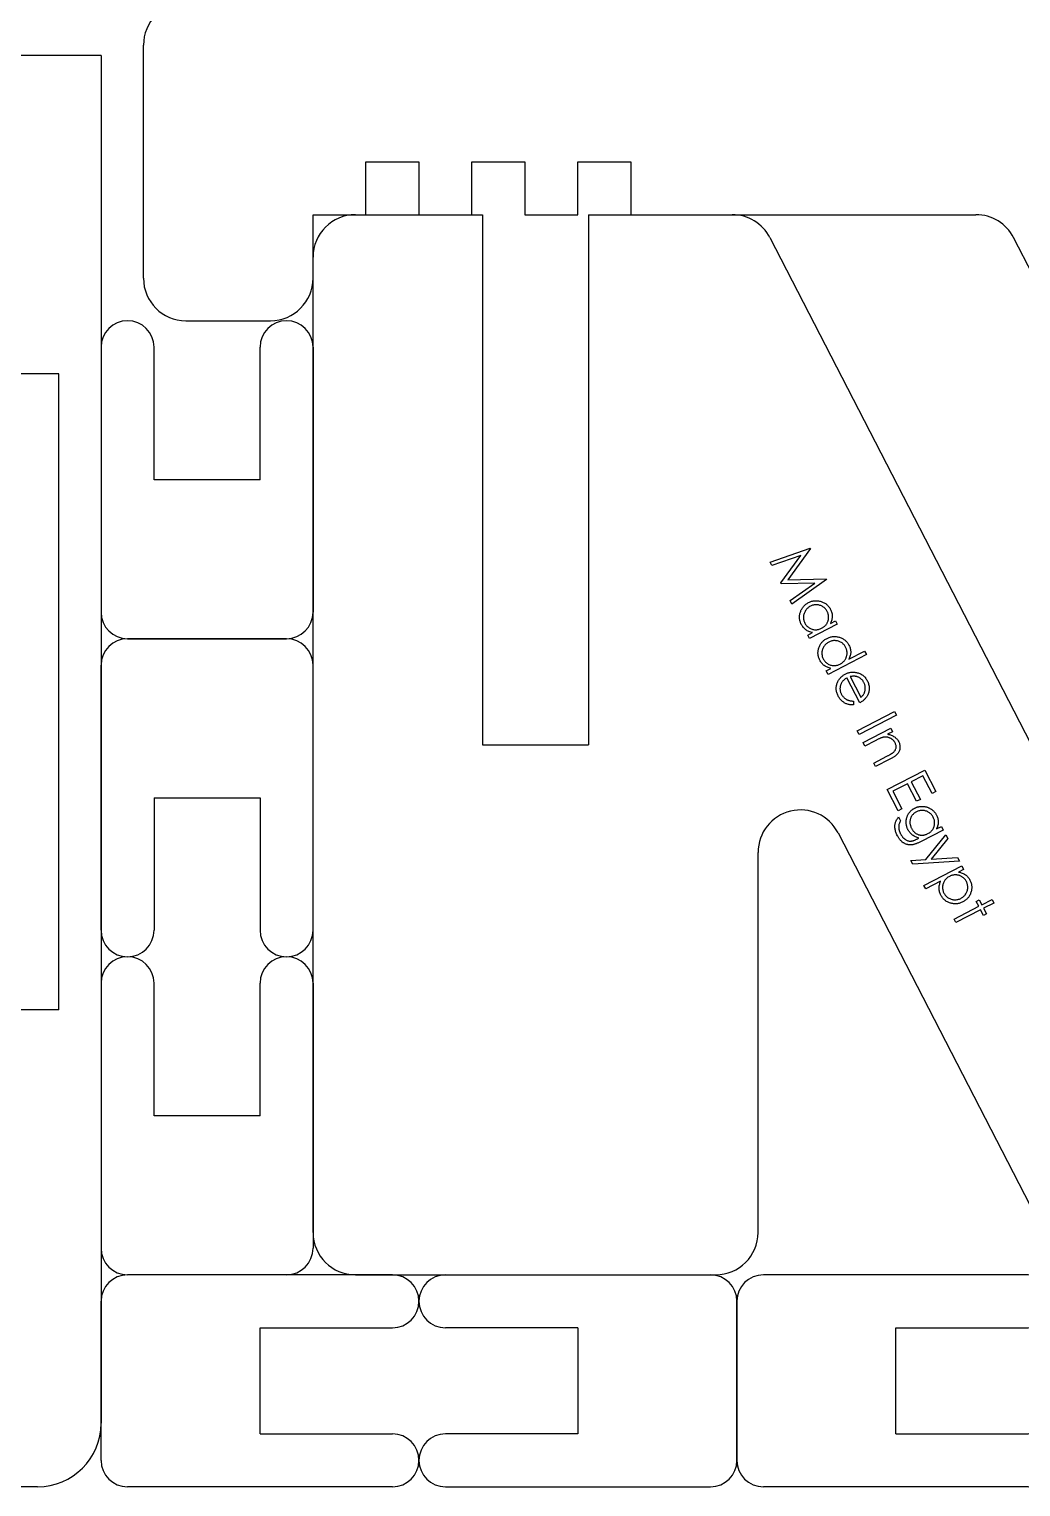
# Model space of a CAD drawing. Header units: millimetres. Extents: x 9 to 348, y 407 to 812.
# Drawn here: x 130 to 176.8, y 407.4 to 476.2 of the extents above; entities that cross this region are included whole.
import ezdxf

# ---------------------------------------------------------------- set-up
doc = ezdxf.new("R2010")
doc.units = ezdxf.units.MM

# ---------------------------------------------------------------- blocks, each defined once
blk = doc.blocks.new('Pillar')
at = {"color": 179, "linetype": 'Continuous', "lineweight": 25}
for p, q in [((1.25, 15), (8.75, 15)), ((0, 1.25), (0, 13.75)), ((10, 1.25), (10, 13.75)), ((2.5, 7.5), (2.5, 1.25)), ((2.5, 7.5), (7.5, 7.5)), ((7.5, 7.5), (7.5, 1.25))]:
    blk.add_line(p, q, dxfattribs=at)
for centre, start, end in [((1.25, 13.75), 90, 180), ((8.75, 13.75), 0, 90), ((1.25, 1.25), 180, 0), ((8.75, 1.25), 180, 0)]:
    blk.add_arc(centre, 1.25, start, end, dxfattribs=at)
blk = doc.blocks.new('2-Box Side left')
at = {"color": 179, "linetype": 'Continuous', "lineweight": 25}
for p, q in [((124.5, 67.5), (77.25, 67.5)), ((124.5, 67.5), (124.5, 3)), ((122.5, 52.5), (117.5, 52.5)), ((122.5, 22.5), (122.5, 52.5)), ((122.5, 22.5), (117.5, 22.5)), ((121.5, 0), (3, 0))]:
    blk.add_line(p, q, dxfattribs=at)
blk.add_arc((121.5, 3), 3, 270, 0, dxfattribs=at)
blk = doc.blocks.new('1- Part')
at = {"color": 179, "linetype": 'Continuous', "lineweight": 25}
for p, q in [((2, 50), (8, 50)), ((8, 50), (8, 25)), ((13, 50), (19.781, 50)), ((13, 50), (13, 25)), ((21.559, 48.916), (41.057, 11.084)), ((0, 2), (0, 48)), ((21.568, 33.618), (23.466, 34.279)), ((23.019, 33.933), (21.656, 33.447)), ((22.072, 32.642), (23.019, 33.933)), ((23.481, 34.25), (22.402, 32.783)), ((23.466, 34.279), (23.481, 34.25)), ((21.656, 33.447), (21.568, 33.618)), ((22.095, 32.597), (22.072, 32.642)), ((23.682, 32.625), (22.095, 32.597)), ((22.402, 32.783), (24.22, 32.82)), ((22.507, 31.799), (23.682, 32.625)), ((24.235, 32.791), (22.598, 31.625)), ((24.22, 32.82), (24.235, 32.791)), ((22.598, 31.625), (22.507, 31.799)), ((23.346, 30.171), (23.571, 30.287)), ((24.739, 30.68), (23.432, 30.005)), ((24.413, 30.722), (24.653, 30.846)), ((24.653, 30.846), (24.739, 30.68)), ((23.432, 30.005), (23.346, 30.171)), ((26.114, 29.252), (24.302, 28.316)), ((25.284, 29.033), (26.029, 29.418)), ((26.029, 29.418), (26.114, 29.252)), ((24.216, 28.482), (24.441, 28.598)), ((24.302, 28.316), (24.216, 28.482)), ((25.349, 28.213), (25.852, 27.24)), ((25.802, 26.98), (25.195, 28.155)), ((25.499, 27.058), (25.498, 26.878)), ((25.673, 25.653), (27.441, 26.566)), ((27.532, 26.389), (25.764, 25.477)), ((27.441, 26.566), (27.532, 26.389)), ((25.764, 25.477), (25.673, 25.653)), ((25.954, 25.109), (27.262, 25.784)), ((27.348, 25.616), (27.114, 25.495)), ((27.262, 25.784), (27.348, 25.616)), ((8, 25), (13, 25)), ((26.04, 24.941), (25.954, 25.109)), ((26.52, 25.188), (26.04, 24.941)), ((26.456, 24.135), (27.08, 24.457)), ((26.543, 23.968), (26.456, 24.135)), ((27.216, 24.316), (26.543, 23.968)), ((27.096, 22.892), (28.864, 23.805)), ((28.781, 23.538), (28.228, 23.252)), ((29.213, 22.702), (28.781, 23.538)), ((28.864, 23.805), (29.388, 22.791)), ((27.616, 21.886), (27.096, 22.892)), ((28.055, 23.163), (27.362, 22.805)), ((27.362, 22.805), (27.79, 21.976)), ((28.483, 22.334), (28.055, 23.163)), ((28.228, 23.252), (28.657, 22.423)), ((29.388, 22.791), (29.213, 22.702)), ((28.657, 22.423), (28.483, 22.334)), ((27.79, 21.976), (27.616, 21.886)), ((27.634, 21.596), (27.728, 21.413)), ((24.778, 20.842), (34.961, 1.084)), ((29.739, 20.978), (28.697, 20.44)), ((28.924, 19.589), (29.855, 20.751)), ((29.425, 21.03), (29.652, 21.148)), ((29.652, 21.148), (29.739, 20.978)), ((29.855, 20.751), (29.947, 20.573)), ((28.526, 20.566), (28.593, 20.601)), ((29.947, 20.573), (29.172, 19.603)), ((21, 2), (21, 19.926)), ((28.216, 19.544), (28.924, 19.589)), ((28.308, 19.366), (28.216, 19.544)), ((30.497, 19.508), (28.308, 19.366)), ((28.825, 18.364), (30.611, 19.286)), ((29.172, 19.603), (30.405, 19.687)), ((30.405, 19.687), (30.497, 19.508)), ((30.611, 19.286), (30.697, 19.119)), ((30.697, 19.119), (30.456, 18.994)), ((28.911, 18.197), (28.825, 18.364)), ((29.614, 18.56), (28.911, 18.197)), ((30.247, 16.78), (31.41, 17.38)), ((31.498, 17.211), (30.334, 16.61)), ((31.292, 17.61), (31.436, 17.684)), ((31.41, 17.38), (31.292, 17.61)), ((31.436, 17.684), (31.554, 17.455)), ((31.635, 16.944), (31.498, 17.211)), ((31.554, 17.455), (32.04, 17.706)), ((32.127, 17.536), (31.642, 17.285)), ((31.642, 17.285), (31.78, 17.019)), ((32.04, 17.706), (32.127, 17.536)), ((30.334, 16.61), (30.247, 16.78)), ((31.78, 17.019), (31.635, 16.944)), ((2, 0), (19, 0))]:
    blk.add_line(p, q, dxfattribs=at)
for centre, start, end in [((2, 48), 90, 180), ((19.781, 48), 27.26604, 90), ((23, 19.926), 27.26604, 180), ((2, 2), 180, 270), ((19, 2), 270, 0)]:
    blk.add_arc(centre, 2, start, end, dxfattribs=at)
for points, knots in [([(23.041, 30.679), (23.03, 30.702), (23.008, 30.748), (22.983, 30.819), (22.966, 30.89), (22.957, 30.963), (22.956, 31.036), (22.961, 31.109), (22.975, 31.184), (22.996, 31.258), (23.024, 31.33), (23.058, 31.398), (23.098, 31.462), (23.144, 31.521), (23.195, 31.575), (23.253, 31.624), (23.317, 31.668), (23.362, 31.694), (23.386, 31.706)], [0, 0, 0, 0, 0.063626, 0.125512, 0.186274, 0.246233, 0.306714, 0.367691, 0.429857, 0.494432, 0.559217, 0.621918, 0.684041, 0.745583, 0.807149, 0.869816, 0.933778, 1, 1, 1, 1]), ([(23.386, 31.706), (23.409, 31.718), (23.455, 31.74), (23.528, 31.765), (23.6, 31.783), (23.673, 31.793), (23.747, 31.796), (23.822, 31.791), (23.897, 31.779), (23.971, 31.759), (24.044, 31.733), (24.113, 31.7), (24.177, 31.662), (24.236, 31.618), (24.289, 31.568), (24.338, 31.513), (24.382, 31.451), (24.406, 31.407), (24.418, 31.384)], [0, 0, 0, 0, 0.064997, 0.128226, 0.189967, 0.251178, 0.312198, 0.373969, 0.437127, 0.501946, 0.566765, 0.629811, 0.691239, 0.751948, 0.812536, 0.873689, 0.935817, 1, 1, 1, 1]), ([(23.467, 31.534), (23.445, 31.521), (23.4, 31.496), (23.34, 31.448), (23.286, 31.391), (23.238, 31.327), (23.199, 31.258), (23.168, 31.186), (23.149, 31.111), (23.139, 31.035), (23.14, 30.958), (23.151, 30.883), (23.171, 30.81), (23.193, 30.765), (23.204, 30.742)], [0, 0, 0, 0, 0.083288, 0.166165, 0.250047, 0.336616, 0.422892, 0.506331, 0.589478, 0.672801, 0.755911, 0.836836, 0.917814, 1, 1, 1, 1]), ([(24.263, 31.287), (24.25, 31.31), (24.225, 31.354), (24.177, 31.414), (24.122, 31.467), (24.061, 31.512), (23.993, 31.549), (23.922, 31.577), (23.846, 31.594), (23.768, 31.601), (23.689, 31.6), (23.612, 31.588), (23.537, 31.567), (23.491, 31.545), (23.467, 31.534)], [0, 0, 0, 0, 0.084256, 0.165919, 0.247656, 0.330336, 0.413246, 0.495321, 0.578378, 0.664047, 0.74978, 0.832975, 0.916275, 1, 1, 1, 1]), ([(23.998, 30.494), (24.016, 30.504), (24.052, 30.524), (24.102, 30.559), (24.147, 30.597), (24.188, 30.639), (24.224, 30.683), (24.254, 30.732), (24.28, 30.784), (24.301, 30.84), (24.317, 30.896), (24.327, 30.953), (24.331, 31.01), (24.33, 31.066), (24.322, 31.122), (24.309, 31.178), (24.289, 31.233), (24.272, 31.269), (24.263, 31.287)], [0, 0, 0, 0, 0.067318, 0.132114, 0.195174, 0.256816, 0.318241, 0.379595, 0.442003, 0.505477, 0.568822, 0.630732, 0.690999, 0.751137, 0.811435, 0.872778, 0.935253, 1, 1, 1, 1]), ([(24.418, 31.384), (24.431, 31.358), (24.456, 31.305), (24.482, 31.223), (24.497, 31.14), (24.502, 31.057), (24.496, 30.973), (24.479, 30.889), (24.452, 30.805), (24.426, 30.75), (24.413, 30.722)], [0, 0, 0, 0, 0.1286958, 0.252337, 0.373447, 0.4933121, 0.61445, 0.7375989, 0.8658206, 1, 1, 1, 1]), ([(23.571, 30.287), (23.541, 30.294), (23.483, 30.308), (23.4, 30.34), (23.324, 30.378), (23.254, 30.423), (23.19, 30.476), (23.133, 30.537), (23.082, 30.604), (23.055, 30.654), (23.041, 30.679)], [0, 0, 0, 0, 0.1342064, 0.2628327, 0.3870821, 0.508947, 0.6298783, 0.7503723, 0.8733701, 1, 1, 1, 1]), ([(23.204, 30.742), (23.216, 30.719), (23.241, 30.675), (23.29, 30.615), (23.345, 30.561), (23.407, 30.515), (23.475, 30.476), (23.546, 30.447), (23.62, 30.429), (23.696, 30.421), (23.772, 30.423), (23.849, 30.436), (23.925, 30.459), (23.973, 30.482), (23.998, 30.494)], [0, 0, 0, 0, 0.0830733, 0.1647917, 0.2475267, 0.332059, 0.4165594, 0.498493, 0.5798525, 0.661475, 0.7439754, 0.8267329, 0.9116722, 1, 1, 1, 1]), ([(23.911, 28.99), (23.9, 29.013), (23.878, 29.059), (23.854, 29.13), (23.837, 29.201), (23.827, 29.274), (23.826, 29.347), (23.831, 29.42), (23.846, 29.495), (23.867, 29.569), (23.894, 29.641), (23.928, 29.709), (23.968, 29.773), (24.014, 29.832), (24.066, 29.886), (24.123, 29.935), (24.187, 29.979), (24.233, 30.005), (24.256, 30.017)], [0, 0, 0, 0, 0.063626, 0.125512, 0.186274, 0.246233, 0.306714, 0.367691, 0.429857, 0.494432, 0.559217, 0.621918, 0.684041, 0.745583, 0.807149, 0.869816, 0.933778, 1, 1, 1, 1]), ([(24.338, 29.845), (24.315, 29.832), (24.271, 29.807), (24.21, 29.759), (24.156, 29.702), (24.108, 29.638), (24.069, 29.569), (24.039, 29.497), (24.02, 29.422), (24.01, 29.346), (24.011, 29.269), (24.022, 29.194), (24.042, 29.121), (24.063, 29.076), (24.074, 29.053)], [0, 0, 0, 0, 0.083288, 0.166165, 0.250047, 0.336616, 0.422892, 0.506331, 0.589478, 0.672801, 0.755911, 0.836836, 0.917814, 1, 1, 1, 1]), ([(24.256, 30.017), (24.28, 30.029), (24.326, 30.051), (24.398, 30.076), (24.471, 30.094), (24.544, 30.104), (24.618, 30.107), (24.692, 30.102), (24.767, 30.09), (24.842, 30.07), (24.915, 30.044), (24.983, 30.011), (25.047, 29.973), (25.106, 29.929), (25.16, 29.879), (25.208, 29.824), (25.252, 29.762), (25.276, 29.718), (25.289, 29.695)], [0, 0, 0, 0, 0.064997, 0.128226, 0.189967, 0.251178, 0.312198, 0.373969, 0.437127, 0.501946, 0.566765, 0.629811, 0.691239, 0.751948, 0.812536, 0.873689, 0.935817, 1, 1, 1, 1]), ([(25.133, 29.598), (25.121, 29.621), (25.095, 29.665), (25.048, 29.725), (24.993, 29.778), (24.931, 29.823), (24.864, 29.86), (24.792, 29.888), (24.716, 29.905), (24.638, 29.912), (24.559, 29.911), (24.482, 29.899), (24.408, 29.878), (24.361, 29.856), (24.338, 29.845)], [0, 0, 0, 0, 0.084256, 0.165919, 0.247656, 0.330336, 0.413246, 0.495321, 0.578378, 0.664047, 0.74978, 0.832975, 0.916275, 1, 1, 1, 1]), ([(24.868, 28.805), (24.887, 28.815), (24.923, 28.835), (24.973, 28.87), (25.018, 28.908), (25.058, 28.949), (25.094, 28.994), (25.125, 29.043), (25.151, 29.095), (25.172, 29.151), (25.188, 29.207), (25.198, 29.264), (25.202, 29.321), (25.201, 29.377), (25.192, 29.433), (25.179, 29.489), (25.159, 29.544), (25.142, 29.58), (25.133, 29.598)], [0, 0, 0, 0, 0.067318, 0.132114, 0.195174, 0.256816, 0.318241, 0.379595, 0.442003, 0.505477, 0.568822, 0.630732, 0.690999, 0.751137, 0.811435, 0.872778, 0.935253, 1, 1, 1, 1]), ([(25.289, 29.695), (25.302, 29.669), (25.327, 29.616), (25.352, 29.534), (25.368, 29.451), (25.373, 29.368), (25.367, 29.284), (25.35, 29.2), (25.323, 29.116), (25.297, 29.061), (25.284, 29.033)], [0, 0, 0, 0, 0.1286958, 0.252337, 0.373447, 0.4933121, 0.61445, 0.7375989, 0.8658206, 1, 1, 1, 1]), ([(24.441, 28.598), (24.411, 28.605), (24.353, 28.619), (24.271, 28.651), (24.194, 28.689), (24.124, 28.734), (24.061, 28.787), (24.004, 28.848), (23.953, 28.915), (23.925, 28.965), (23.911, 28.99)], [0, 0, 0, 0, 0.1342064, 0.2628327, 0.3870821, 0.508947, 0.6298783, 0.7503723, 0.8733701, 1, 1, 1, 1]), ([(24.074, 29.053), (24.087, 29.03), (24.112, 28.986), (24.16, 28.926), (24.215, 28.872), (24.278, 28.826), (24.345, 28.787), (24.417, 28.758), (24.49, 28.74), (24.566, 28.732), (24.643, 28.734), (24.719, 28.747), (24.795, 28.77), (24.844, 28.793), (24.868, 28.805)], [0, 0, 0, 0, 0.0830733, 0.1647917, 0.2475267, 0.332059, 0.4165594, 0.498493, 0.5798525, 0.661475, 0.7439754, 0.8267329, 0.9116722, 1, 1, 1, 1]), ([(24.783, 27.3), (24.77, 27.326), (24.745, 27.377), (24.717, 27.456), (24.697, 27.534), (24.687, 27.611), (24.685, 27.687), (24.692, 27.762), (24.708, 27.836), (24.733, 27.909), (24.765, 27.978), (24.801, 28.043), (24.841, 28.104), (24.887, 28.159), (24.937, 28.21), (24.992, 28.257), (25.051, 28.298), (25.094, 28.321), (25.115, 28.333)], [0, 0, 0, 0, 0.072062, 0.140755, 0.206718, 0.27034, 0.332405, 0.394052, 0.456202, 0.51935, 0.582422, 0.643589, 0.703549, 0.762419, 0.821234, 0.880019, 0.939533, 1, 1, 1, 1]), ([(25.115, 28.333), (25.136, 28.343), (25.177, 28.363), (25.24, 28.387), (25.305, 28.405), (25.37, 28.417), (25.436, 28.425), (25.502, 28.425), (25.57, 28.421), (25.615, 28.413), (25.638, 28.409)], [0, 0, 0, 0, 0.128222, 0.253781, 0.377516, 0.501038, 0.623043, 0.746633, 0.87197, 1, 1, 1, 1]), ([(25.698, 28.2), (25.686, 28.204), (25.662, 28.213), (25.623, 28.222), (25.582, 28.228), (25.539, 28.231), (25.495, 28.232), (25.448, 28.229), (25.399, 28.223), (25.366, 28.217), (25.349, 28.213)], [0, 0, 0, 0, 0.1083976, 0.2211756, 0.3366894, 0.4580755, 0.5836541, 0.7162519, 0.8541861, 1, 1, 1, 1]), ([(25.638, 28.409), (25.666, 28.403), (25.721, 28.391), (25.8, 28.362), (25.873, 28.326), (25.941, 28.28), (26.003, 28.227), (26.059, 28.166), (26.11, 28.096), (26.138, 28.045), (26.152, 28.02)], [0, 0, 0, 0, 0.1291868, 0.2532442, 0.3748856, 0.4955877, 0.6159964, 0.7395312, 0.8671218, 1, 1, 1, 1]), ([(25.993, 27.934), (25.984, 27.949), (25.967, 27.98), (25.938, 28.023), (25.906, 28.062), (25.87, 28.097), (25.832, 28.129), (25.79, 28.157), (25.746, 28.181), (25.714, 28.194), (25.698, 28.2)], [0, 0, 0, 0, 0.1302738, 0.2580146, 0.3826415, 0.504678, 0.626527, 0.7487904, 0.873226, 1, 1, 1, 1]), ([(25.195, 28.155), (25.177, 28.145), (25.141, 28.125), (25.092, 28.089), (25.047, 28.051), (25.006, 28.01), (24.971, 27.966), (24.941, 27.919), (24.916, 27.869), (24.895, 27.817), (24.879, 27.763), (24.87, 27.709), (24.865, 27.656), (24.866, 27.603), (24.874, 27.55), (24.886, 27.497), (24.905, 27.445), (24.921, 27.411), (24.929, 27.394)], [0, 0, 0, 0, 0.069903, 0.137273, 0.202355, 0.265985, 0.32811, 0.390259, 0.452216, 0.515, 0.577168, 0.637809, 0.697257, 0.756072, 0.815417, 0.875383, 0.936811, 1, 1, 1, 1]), ([(25.852, 27.24), (25.87, 27.257), (25.906, 27.289), (25.951, 27.342), (25.989, 27.394), (26.017, 27.448), (26.038, 27.503), (26.051, 27.561), (26.059, 27.623), (26.059, 27.686), (26.053, 27.751), (26.041, 27.814), (26.021, 27.875), (26.002, 27.914), (25.993, 27.934)], [0, 0, 0, 0, 0.097628, 0.187339, 0.270286, 0.348104, 0.423753, 0.501322, 0.580523, 0.663862, 0.748597, 0.832048, 0.915387, 1, 1, 1, 1]), ([(26.152, 28.02), (26.166, 27.992), (26.192, 27.938), (26.22, 27.854), (26.238, 27.77), (26.246, 27.686), (26.244, 27.603), (26.231, 27.519), (26.208, 27.436), (26.186, 27.382), (26.174, 27.355)], [0, 0, 0, 0, 0.132774, 0.260203, 0.383771, 0.505047, 0.625274, 0.746807, 0.871474, 1, 1, 1, 1]), ([(25.498, 26.878), (25.47, 26.878), (25.416, 26.879), (25.337, 26.887), (25.263, 26.902), (25.194, 26.923), (25.13, 26.95), (25.069, 26.983), (25.012, 27.02), (24.958, 27.063), (24.909, 27.113), (24.863, 27.169), (24.82, 27.231), (24.795, 27.277), (24.783, 27.3)], [0, 0, 0, 0, 0.095207, 0.185406, 0.270409, 0.351782, 0.430337, 0.507735, 0.585266, 0.662983, 0.742501, 0.824347, 0.910097, 1, 1, 1, 1]), ([(24.929, 27.394), (24.938, 27.377), (24.955, 27.345), (24.988, 27.3), (25.024, 27.256), (25.063, 27.217), (25.105, 27.182), (25.149, 27.151), (25.193, 27.125), (25.24, 27.103), (25.292, 27.087), (25.353, 27.073), (25.423, 27.064), (25.473, 27.06), (25.499, 27.058)], [0, 0, 0, 0, 0.0799736, 0.1594655, 0.2393731, 0.3197578, 0.3992248, 0.475047, 0.5486118, 0.6200302, 0.6961064, 0.7849731, 0.8859006, 1, 1, 1, 1]), ([(26.174, 27.355), (26.165, 27.336), (26.147, 27.297), (26.112, 27.243), (26.073, 27.192), (26.029, 27.143), (25.98, 27.097), (25.925, 27.055), (25.866, 27.015), (25.823, 26.992), (25.802, 26.98)], [0, 0, 0, 0, 0.119086, 0.237747, 0.357655, 0.478237, 0.602977, 0.730646, 0.863088, 1, 1, 1, 1]), ([(27.114, 25.495), (27.144, 25.489), (27.203, 25.478), (27.286, 25.451), (27.362, 25.418), (27.431, 25.377), (27.493, 25.329), (27.548, 25.274), (27.597, 25.212), (27.622, 25.166), (27.635, 25.143)], [0, 0, 0, 0, 0.140998, 0.273385, 0.400142, 0.521857, 0.641133, 0.759008, 0.878284, 1, 1, 1, 1]), ([(26.888, 25.348), (26.878, 25.345), (26.857, 25.339), (26.822, 25.327), (26.783, 25.313), (26.74, 25.294), (26.691, 25.272), (26.638, 25.248), (26.58, 25.219), (26.541, 25.199), (26.52, 25.188)], [0, 0, 0, 0, 0.076401, 0.166858, 0.271262, 0.389178, 0.520332, 0.666586, 0.826606, 1, 1, 1, 1]), ([(27.463, 25.096), (27.456, 25.109), (27.442, 25.133), (27.418, 25.167), (27.392, 25.2), (27.363, 25.229), (27.331, 25.255), (27.297, 25.279), (27.26, 25.3), (27.221, 25.318), (27.18, 25.334), (27.139, 25.346), (27.098, 25.354), (27.056, 25.36), (27.014, 25.362), (26.972, 25.361), (26.93, 25.356), (26.902, 25.35), (26.888, 25.348)], [0, 0, 0, 0, 0.063093, 0.124579, 0.185372, 0.246721, 0.307514, 0.369, 0.432093, 0.496963, 0.561856, 0.625036, 0.687623, 0.749982, 0.811854, 0.873681, 0.936483, 1, 1, 1, 1]), ([(27.635, 25.143), (27.646, 25.119), (27.669, 25.071), (27.69, 24.996), (27.699, 24.92), (27.696, 24.844), (27.684, 24.77), (27.66, 24.699), (27.626, 24.633), (27.589, 24.581), (27.553, 24.541), (27.52, 24.511), (27.483, 24.479), (27.44, 24.447), (27.391, 24.415), (27.338, 24.382), (27.279, 24.348), (27.237, 24.327), (27.216, 24.316)], [0, 0, 0, 0, 0.076078, 0.148945, 0.220763, 0.292464, 0.363654, 0.433201, 0.503407, 0.575167, 0.613554, 0.655671, 0.701987, 0.752645, 0.807857, 0.867103, 0.931301, 1, 1, 1, 1]), ([(27.372, 24.632), (27.39, 24.648), (27.424, 24.679), (27.464, 24.732), (27.494, 24.788), (27.511, 24.846), (27.516, 24.906), (27.51, 24.969), (27.493, 25.033), (27.473, 25.075), (27.463, 25.096)], [0, 0, 0, 0, 0.138445, 0.265346, 0.384735, 0.499309, 0.615102, 0.733977, 0.861419, 1, 1, 1, 1]), ([(27.08, 24.457), (27.098, 24.467), (27.133, 24.484), (27.182, 24.511), (27.226, 24.536), (27.265, 24.559), (27.299, 24.579), (27.328, 24.599), (27.352, 24.615), (27.366, 24.627), (27.372, 24.632)], [0, 0, 0, 0, 0.178774, 0.34184, 0.490284, 0.622549, 0.739692, 0.841421, 0.928201, 1, 1, 1, 1]), ([(28.074, 20.995), (28.067, 21.01), (28.052, 21.04), (28.034, 21.087), (28.018, 21.134), (28.006, 21.182), (27.997, 21.23), (27.991, 21.28), (27.988, 21.33), (27.988, 21.38), (27.992, 21.431), (27.998, 21.48), (28.008, 21.529), (28.021, 21.576), (28.036, 21.621), (28.055, 21.666), (28.077, 21.709), (28.103, 21.751), (28.131, 21.79), (28.161, 21.828), (28.193, 21.864), (28.229, 21.897), (28.266, 21.929), (28.305, 21.958), (28.347, 21.985), (28.377, 22.001), (28.392, 22.009)], [0, 0, 0, 0, 0.04244, 0.084728, 0.12652, 0.168108, 0.209846, 0.251836, 0.294261, 0.3373, 0.380106, 0.422475, 0.463945, 0.505049, 0.545879, 0.586415, 0.627486, 0.66869, 0.710055, 0.750806, 0.791586, 0.832812, 0.873685, 0.915168, 0.957376, 1, 1, 1, 1]), ([(28.392, 22.009), (28.407, 22.016), (28.437, 22.031), (28.483, 22.05), (28.531, 22.065), (28.578, 22.077), (28.627, 22.086), (28.676, 22.092), (28.726, 22.095), (28.776, 22.094), (28.826, 22.09), (28.876, 22.082), (28.925, 22.073), (28.972, 22.059), (29.019, 22.042), (29.065, 22.022), (29.11, 21.999), (29.153, 21.972), (29.195, 21.944), (29.235, 21.912), (29.272, 21.879), (29.307, 21.844), (29.339, 21.807), (29.368, 21.768), (29.395, 21.727), (29.41, 21.698), (29.418, 21.683)], [0, 0, 0, 0, 0.0422806, 0.0842317, 0.1254643, 0.1670064, 0.2078984, 0.2493918, 0.2910203, 0.3332583, 0.3756239, 0.4172902, 0.4587036, 0.5001861, 0.5418524, 0.5835766, 0.6258519, 0.6685621, 0.7112354, 0.7534801, 0.7947876, 0.8357907, 0.8769087, 0.917868, 0.9585893, 1, 1, 1, 1]), ([(27.573, 20.709), (27.56, 20.737), (27.534, 20.791), (27.502, 20.874), (27.479, 20.955), (27.464, 21.035), (27.457, 21.112), (27.456, 21.185), (27.464, 21.255), (27.478, 21.321), (27.503, 21.387), (27.537, 21.455), (27.58, 21.525), (27.615, 21.572), (27.634, 21.596)], [0, 0, 0, 0, 0.097369, 0.189889, 0.278943, 0.364322, 0.446086, 0.522856, 0.595849, 0.665849, 0.737637, 0.817243, 0.903986, 1, 1, 1, 1]), ([(27.728, 21.413), (27.714, 21.39), (27.686, 21.344), (27.657, 21.271), (27.639, 21.197), (27.634, 21.134), (27.636, 21.083), (27.639, 21.045), (27.646, 21.005), (27.656, 20.965), (27.668, 20.924), (27.683, 20.882), (27.702, 20.84), (27.716, 20.812), (27.723, 20.797)], [0, 0, 0, 0, 0.125919, 0.245485, 0.362166, 0.477304, 0.535924, 0.595391, 0.657343, 0.720769, 0.786518, 0.854807, 0.926073, 1, 1, 1, 1]), ([(28.47, 21.835), (28.453, 21.825), (28.419, 21.807), (28.372, 21.774), (28.33, 21.738), (28.292, 21.698), (28.259, 21.655), (28.231, 21.609), (28.207, 21.559), (28.188, 21.507), (28.175, 21.453), (28.167, 21.398), (28.165, 21.342), (28.168, 21.286), (28.178, 21.23), (28.194, 21.174), (28.214, 21.116), (28.232, 21.079), (28.242, 21.06)], [0, 0, 0, 0, 0.065183, 0.128384, 0.189559, 0.249628, 0.309261, 0.368815, 0.42916, 0.490726, 0.552738, 0.613545, 0.67463, 0.736246, 0.79908, 0.86325, 0.930144, 1, 1, 1, 1]), ([(29.267, 21.578), (29.254, 21.601), (29.229, 21.646), (29.18, 21.708), (29.124, 21.762), (29.062, 21.809), (28.994, 21.847), (28.922, 21.876), (28.847, 21.895), (28.77, 21.903), (28.693, 21.901), (28.616, 21.89), (28.541, 21.868), (28.494, 21.846), (28.47, 21.835)], [0, 0, 0, 0, 0.085055, 0.168355, 0.251394, 0.335271, 0.418873, 0.500904, 0.58332, 0.666827, 0.750291, 0.832963, 0.915447, 1, 1, 1, 1]), ([(29.013, 20.808), (29.037, 20.821), (29.083, 20.847), (29.145, 20.894), (29.199, 20.948), (29.245, 21.007), (29.281, 21.071), (29.308, 21.14), (29.326, 21.212), (29.333, 21.287), (29.332, 21.362), (29.32, 21.437), (29.3, 21.509), (29.278, 21.555), (29.267, 21.578)], [0, 0, 0, 0, 0.089468, 0.175043, 0.258268, 0.340659, 0.422104, 0.502955, 0.584086, 0.667254, 0.7509, 0.833756, 0.915808, 1, 1, 1, 1]), ([(29.418, 21.683), (29.43, 21.659), (29.453, 21.61), (29.478, 21.535), (29.493, 21.457), (29.5, 21.378), (29.497, 21.296), (29.484, 21.21), (29.46, 21.12), (29.437, 21.061), (29.425, 21.03)], [0, 0, 0, 0, 0.1201339, 0.2374202, 0.3534987, 0.47006, 0.589812, 0.717515, 0.8536105, 1, 1, 1, 1]), ([(28.27, 20.28), (28.252, 20.279), (28.217, 20.275), (28.165, 20.275), (28.114, 20.279), (28.063, 20.287), (28.014, 20.301), (27.966, 20.318), (27.919, 20.34), (27.873, 20.366), (27.828, 20.396), (27.786, 20.43), (27.745, 20.468), (27.707, 20.509), (27.67, 20.554), (27.636, 20.602), (27.603, 20.654), (27.583, 20.691), (27.573, 20.709)], [0, 0, 0, 0, 0.060658, 0.120192, 0.179024, 0.237069, 0.294945, 0.35332, 0.41233, 0.472824, 0.53417, 0.596391, 0.659265, 0.723743, 0.789473, 0.857454, 0.927453, 1, 1, 1, 1]), ([(27.723, 20.797), (27.73, 20.783), (27.745, 20.756), (27.769, 20.717), (27.794, 20.681), (27.82, 20.647), (27.848, 20.616), (27.876, 20.588), (27.906, 20.563), (27.946, 20.533), (27.998, 20.502), (28.061, 20.475), (28.123, 20.459), (28.176, 20.454), (28.22, 20.456), (28.255, 20.461), (28.293, 20.47), (28.334, 20.483), (28.378, 20.498), (28.425, 20.518), (28.475, 20.541), (28.508, 20.558), (28.526, 20.566)], [0, 0, 0, 0, 0.049211, 0.096538, 0.141886, 0.186214, 0.22884, 0.270212, 0.310538, 0.35029, 0.425652, 0.495938, 0.562361, 0.626526, 0.660177, 0.697089, 0.737551, 0.781787, 0.830215, 0.88269, 0.939319, 1, 1, 1, 1]), ([(28.593, 20.601), (28.565, 20.608), (28.51, 20.62), (28.432, 20.65), (28.357, 20.689), (28.288, 20.737), (28.224, 20.791), (28.166, 20.853), (28.116, 20.921), (28.088, 20.971), (28.074, 20.995)], [0, 0, 0, 0, 0.126233, 0.250153, 0.374262, 0.499173, 0.624323, 0.748345, 0.873237, 1, 1, 1, 1]), ([(28.242, 21.06), (28.252, 21.042), (28.272, 21.005), (28.306, 20.955), (28.344, 20.909), (28.384, 20.869), (28.427, 20.833), (28.473, 20.803), (28.522, 20.778), (28.573, 20.758), (28.627, 20.744), (28.681, 20.735), (28.735, 20.732), (28.79, 20.736), (28.846, 20.745), (28.902, 20.76), (28.958, 20.78), (28.995, 20.798), (29.013, 20.808)], [0, 0, 0, 0, 0.069425, 0.136237, 0.200332, 0.262269, 0.322944, 0.382708, 0.442643, 0.503236, 0.563581, 0.622984, 0.682626, 0.742292, 0.803564, 0.866561, 0.931817, 1, 1, 1, 1]), ([(28.697, 20.44), (28.675, 20.429), (28.632, 20.407), (28.569, 20.377), (28.51, 20.352), (28.455, 20.329), (28.403, 20.311), (28.355, 20.297), (28.311, 20.286), (28.283, 20.282), (28.27, 20.28)], [0, 0, 0, 0, 0.163363, 0.315042, 0.455954, 0.585777, 0.705172, 0.813571, 0.911499, 1, 1, 1, 1]), ([(30.03, 18.789), (30.006, 18.776), (29.959, 18.75), (29.896, 18.701), (29.841, 18.646), (29.794, 18.585), (29.757, 18.519), (29.729, 18.448), (29.711, 18.374), (29.704, 18.296), (29.706, 18.217), (29.718, 18.141), (29.739, 18.067), (29.761, 18.021), (29.772, 17.997)], [0, 0, 0, 0, 0.088136, 0.172989, 0.25591, 0.338345, 0.420003, 0.500702, 0.583106, 0.667574, 0.752534, 0.835038, 0.917177, 1, 1, 1, 1]), ([(30.829, 18.546), (30.82, 18.564), (30.801, 18.599), (30.767, 18.647), (30.729, 18.69), (30.688, 18.729), (30.643, 18.762), (30.594, 18.792), (30.542, 18.817), (30.487, 18.837), (30.43, 18.852), (30.372, 18.86), (30.315, 18.864), (30.257, 18.861), (30.2, 18.852), (30.143, 18.837), (30.085, 18.817), (30.049, 18.799), (30.03, 18.789)], [0, 0, 0, 0, 0.06482, 0.127369, 0.188852, 0.249001, 0.309119, 0.369435, 0.431282, 0.494715, 0.558144, 0.620273, 0.681775, 0.742826, 0.804955, 0.867968, 0.932758, 1, 1, 1, 1]), ([(30.456, 18.994), (30.487, 18.989), (30.547, 18.978), (30.631, 18.951), (30.71, 18.916), (30.781, 18.873), (30.846, 18.821), (30.904, 18.761), (30.956, 18.693), (30.984, 18.643), (30.998, 18.617)], [0, 0, 0, 0, 0.134948, 0.263934, 0.387812, 0.508622, 0.62846, 0.748772, 0.872294, 1, 1, 1, 1]), ([(30.998, 18.617), (31.01, 18.594), (31.032, 18.548), (31.056, 18.477), (31.073, 18.405), (31.083, 18.333), (31.085, 18.259), (31.079, 18.185), (31.066, 18.11), (31.045, 18.036), (31.018, 17.963), (30.985, 17.895), (30.946, 17.831), (30.901, 17.773), (30.85, 17.719), (30.794, 17.669), (30.731, 17.625), (30.686, 17.601), (30.664, 17.588)], [0, 0, 0, 0, 0.064097, 0.126571, 0.187493, 0.247984, 0.308966, 0.370436, 0.433034, 0.498011, 0.562731, 0.626048, 0.687807, 0.74884, 0.810111, 0.871969, 0.93509, 1, 1, 1, 1]), ([(29.626, 17.902), (29.614, 17.928), (29.589, 17.979), (29.564, 18.06), (29.547, 18.141), (29.541, 18.223), (29.545, 18.306), (29.558, 18.391), (29.581, 18.476), (29.603, 18.531), (29.614, 18.56)], [0, 0, 0, 0, 0.126448, 0.249475, 0.370092, 0.490523, 0.612467, 0.736905, 0.865539, 1, 1, 1, 1]), ([(30.664, 17.588), (30.64, 17.577), (30.592, 17.554), (30.519, 17.528), (30.446, 17.509), (30.372, 17.499), (30.297, 17.495), (30.222, 17.5), (30.147, 17.512), (30.072, 17.531), (29.999, 17.557), (29.931, 17.588), (29.867, 17.626), (29.809, 17.67), (29.755, 17.719), (29.706, 17.775), (29.663, 17.836), (29.638, 17.88), (29.626, 17.902)], [0, 0, 0, 0, 0.066145, 0.13003, 0.192711, 0.25444, 0.315966, 0.37786, 0.441101, 0.505555, 0.570065, 0.632336, 0.693407, 0.753665, 0.813863, 0.874361, 0.9363, 1, 1, 1, 1]), ([(29.772, 17.997), (29.784, 17.975), (29.809, 17.932), (29.856, 17.874), (29.911, 17.821), (29.973, 17.777), (30.041, 17.74), (30.113, 17.712), (30.19, 17.695), (30.269, 17.687), (30.348, 17.689), (30.426, 17.701), (30.5, 17.722), (30.547, 17.744), (30.57, 17.754)], [0, 0, 0, 0, 0.081451, 0.162189, 0.243103, 0.32597, 0.409733, 0.492709, 0.576702, 0.662939, 0.749633, 0.833778, 0.916753, 1, 1, 1, 1]), ([(30.57, 17.754), (30.592, 17.767), (30.637, 17.793), (30.698, 17.841), (30.752, 17.897), (30.799, 17.96), (30.838, 18.029), (30.868, 18.1), (30.887, 18.175), (30.896, 18.251), (30.895, 18.327), (30.883, 18.402), (30.862, 18.476), (30.84, 18.523), (30.829, 18.546)], [0, 0, 0, 0, 0.08389, 0.166774, 0.250652, 0.336017, 0.42171, 0.50459, 0.586906, 0.669703, 0.752394, 0.833817, 0.915874, 1, 1, 1, 1])]:
    blk.add_open_spline(points, degree=3, knots=knots, dxfattribs=at)
blk = doc.blocks.new('2- Part opposite')
at = {"color": 179, "linetype": 'Continuous', "lineweight": 25}
for p, q in [((21.559, 48.916), (41.057, 11.084)), ((80.116, 15), (76.116, 15)), ((74.116, 13), (74.116, 10)), ((82.116, 13), (82.116, 2)), ((59.116, 10), (42.835, 10)), ((59.116, 7.5), (59.116, 10)), ((61.616, 10), (61.616, 7.5)), ((64.116, 10), (61.616, 10)), ((64.116, 7.5), (64.116, 10)), ((66.616, 10), (66.616, 7.5)), ((69.116, 10), (66.616, 10)), ((69.116, 7.5), (69.116, 10)), ((71.616, 10), (71.616, 7.5)), ((74.116, 10), (71.616, 10)), ((61.616, 7.5), (59.116, 7.5)), ((66.616, 7.5), (64.116, 7.5)), ((71.616, 7.5), (69.116, 7.5))]:
    blk.add_line(p, q, dxfattribs=at)
for centre, start, end in [((76.116, 13), 90, 180), ((80.116, 13), 0, 90), ((42.835, 12), 207.26604, 270), ((80.116, 2), 270, 0)]:
    blk.add_arc(centre, 2, start, end, dxfattribs=at)

msp = doc.modelspace()

# ---------------------------------------------------------------- block references
at = {"color": 7, "linetype": 'Continuous'}
for name, p in [('2-Box Side left', (8.917, 407.422)), ('1- Part', (143.417, 417.422)), ('Pillar', (133.417, 432.422))]:
    msp.add_blockref(name, p, dxfattribs=at)
for name, p, rotation in [('2- Part opposite', (217.533, 477.422), 180), ('Pillar', (143.417, 462.422), 180), ('Pillar', (143.417, 432.422), 180), ('Pillar', (148.417, 407.422), 90), ('Pillar', (148.417, 417.422), 270), ('Pillar', (178.417, 407.422), 90)]:
    msp.add_blockref(name, p, dxfattribs=dict(at, rotation=rotation))

doc.saveas('drawing.dxf')
